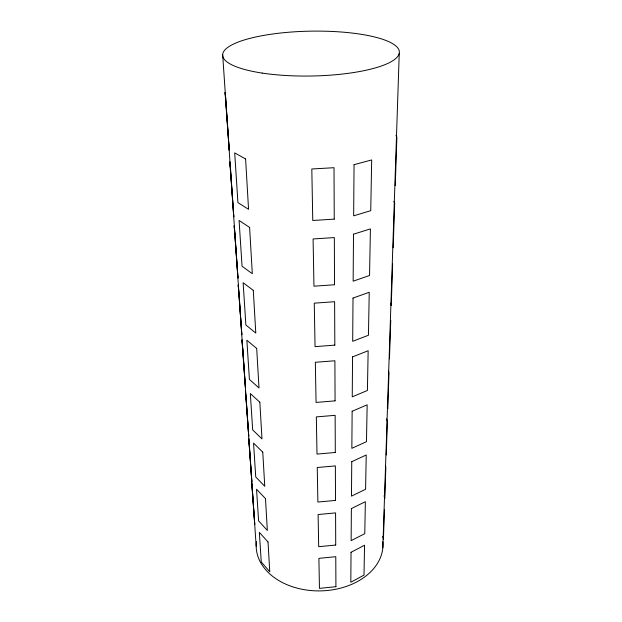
<?xml version="1.0" encoding="UTF-8"?>
<svg xmlns="http://www.w3.org/2000/svg" width="622" height="622" viewBox="0 0 622 622"><rect width="100%" height="100%" fill="white"/><g stroke="black" fill="none" stroke-linecap="round" stroke-linejoin="round"><path stroke-width="0.93" d="M382.833 547.803L399.246 53.313M384.419 509.791L383.44 539.126L382.74 536.397M386.254 455.024L387.374 421.576L386.519 418.831M389.465 358.855L390.756 320.377M392.637 263.969L391.254 305.41L390.562 303.622M393.182 247.828L394.675 203.075L393.843 201.38M395.258 185.62L396.883 137.143L395.895 135.479M388.408 371.023L388.999 372.772L387.801 408.607L387.226 406.796M385.345 465.411L385.85 467.145L384.8 498.44L384.069 495.773M222.653 54.511L256.186 546.178M382.841 541.684A63.405 45.655 -1 0 1 318.861 590.908A63.405 45.655 -1 0 1 256.435 541.708M351.041 552.289L350.816 582.246L364.002 575.101L364.554 545.23L351.041 552.289M351.383 508.586L351.135 540.666L364.772 533.653L365.363 501.69L351.383 508.586M351.749 461.703L351.477 496.131L365.588 489.281L366.226 455.001L351.749 461.703M352.138 411.274L351.85 448.314L366.475 441.682L367.151 404.821L352.138 411.274M352.557 356.888L352.246 396.852L367.415 390.476L368.154 350.746L352.557 356.888M353.016 298.055L352.682 341.307L368.442 335.258L369.235 292.286L353.016 298.055M353.506 234.199L353.148 281.16L369.546 275.515L370.409 228.904L353.506 234.199M354.05 164.667L353.654 215.834L370.743 210.679L371.684 159.94L354.05 164.667M335.919 586.702L319.451 588.373L318.899 558.346L335.779 556.69L335.919 586.702M335.724 545.043L318.689 546.699L318.106 514.534L335.585 512.901L335.724 545.043M335.522 500.415L317.881 502.047L317.251 467.511L335.367 465.901L335.522 500.415M335.305 452.482L317.002 454.083L316.326 416.903L335.141 415.333L335.305 452.482M335.071 400.871L316.069 402.426L315.338 362.284L334.893 360.768L335.071 400.871M334.823 345.132L315.051 346.633L314.258 303.163L334.62 301.709L334.823 345.132M334.543 284.752L313.954 286.19L313.091 238.957L334.333 237.581L334.543 284.752M334.247 219.131L312.757 220.476L311.816 168.982L334.014 167.707L334.247 219.131M245.604 158.968L234.696 152.88L237.923 202.601L248.551 209.319L245.604 158.968M249.609 227.411L239.081 220.476L242.059 266.239L252.314 273.703L249.609 227.411M253.294 290.365L243.124 282.722L245.877 324.995L255.79 333.065L253.294 290.365M256.692 348.452L246.864 340.242L249.406 379.397L259.009 387.965L256.692 348.452M259.84 402.232L250.324 393.547L252.688 429.926L261.986 438.899L259.84 402.232M262.764 452.155L253.543 443.082L255.743 476.973L264.762 486.28L262.764 452.155M265.485 498.626L256.544 489.242L258.596 520.886L267.343 530.457L265.485 498.626M268.02 541.995L259.343 532.354L261.263 561.969L269.761 571.75L268.02 541.995M225.747 98.665L225.04 92.445L229.277 150.524L225.747 98.665M230.552 169.168L229.782 161.852L233.802 216.876L230.552 169.168M234.968 234.051L234.152 225.825L237.969 278.073L234.968 234.051M239.05 293.949L238.195 284.977L241.834 334.714L239.05 293.949M242.837 349.432L241.942 339.837L245.41 387.273L242.837 349.432M246.343 400.957L245.426 390.849L248.746 436.185L246.343 400.957M249.616 448.936L248.676 438.409L251.856 481.809L249.616 448.936M252.664 493.728L251.708 482.859L254.763 524.478L252.664 493.728M262.212 73.085A88.378 22.431 -1 0 0 399.2 53.515A88.378 22.431 -1 0 0 271.589 34.148A88.378 22.431 -1 0 0 262.212 73.085"/></g></svg>
